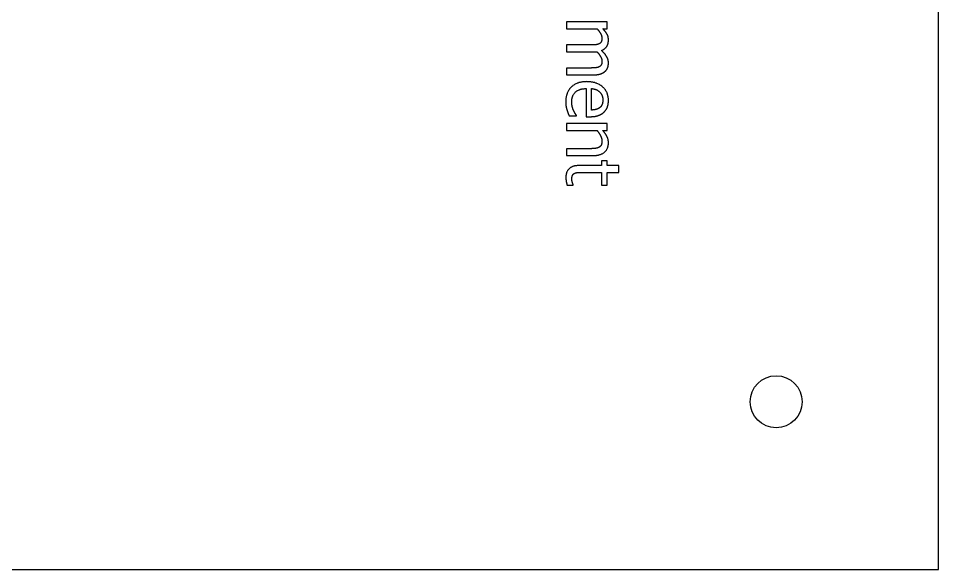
# Model space of a CAD drawing. Header units: millimetres. Extents: x 0 to 180, y 0 to 151.
# Drawn here: x 95 to 180, y 0 to 50.9 of the extents above; entities that cross this region are included whole.
import ezdxf

# ---------------------------------------------------------------- set-up
doc = ezdxf.new("R2010")
doc.units = ezdxf.units.MM

msp = doc.modelspace()

# ---------------------------------------------------------------- linework, layer by layer
msp.add_line((147.949, 42.447), (147.949, 44.428))
msp.add_lwpolyline([(0, 0), (180, 0), (180, 151), (0, 151)], close=True)
for points in [[(148.994, 49.951), (149.407, 49.951), (149.407, 50.583), (145.655, 50.583), (145.655, 49.951), (148.459, 49.951)], [(147.827, 48.456), (145.655, 48.456), (145.655, 47.824), (148.127, 47.824)], [(147.827, 46.329), (145.655, 46.329), (145.655, 45.697), (148.127, 45.697)], [(147.466, 44.428), (147.466, 41.831), (147.811, 41.831)], [(145.886, 41.9), (146.575, 41.9), (146.575, 41.936)], [(148.99, 40.559), (149.407, 40.559), (149.407, 41.191), (145.655, 41.191), (145.655, 40.559), (148.459, 40.559)], [(147.795, 38.877), (145.655, 38.877), (145.655, 38.245), (148.09, 38.245)], [(147.098, 36.685), (148.885, 36.685), (148.885, 35.522), (149.407, 35.522), (149.407, 36.685), (150.485, 36.685), (150.485, 37.317), (149.407, 37.317), (149.407, 37.743), (148.885, 37.743), (148.885, 37.317), (146.806, 37.317)], [(145.688, 35.522), (146.255, 35.522), (146.255, 35.559)]]:
    msp.add_lwpolyline(points)
msp.add_circle((165, 15.5), 2.4)
for points in [[(148.459, 49.951), (148.658, 49.74), (148.913, 49.291), (148.913, 49.088)], [(149.513, 48.926), (149.513, 49.218), (149.241, 49.704), (148.994, 49.951)], [(148.65, 48.561), (148.528, 48.496), (148.086, 48.456), (147.827, 48.456)], [(148.913, 49.088), (148.913, 48.873), (148.783, 48.626), (148.65, 48.561)], [(148.864, 47.945), (149.209, 48.079), (149.513, 48.594), (149.513, 48.926)], [(148.127, 47.824), (148.232, 47.824), (148.39, 47.832), (148.447, 47.836)], [(148.447, 47.836), (148.674, 47.601), (148.913, 47.155), (148.913, 46.961)], [(149.513, 46.799), (149.513, 47.115), (149.184, 47.658), (148.864, 47.945)], [(148.913, 46.961), (148.913, 46.746), (148.783, 46.499), (148.65, 46.434)], [(149.192, 46.013), (149.363, 46.158), (149.513, 46.556), (149.513, 46.799)], [(148.65, 46.434), (148.528, 46.369), (148.086, 46.329), (147.827, 46.329)], [(148.127, 45.697), (148.512, 45.697), (149.022, 45.863), (149.192, 46.013)], [(147.511, 45.068), (146.579, 45.068), (145.57, 44.08), (145.57, 43.18)], [(149.513, 43.334), (149.513, 44.108), (148.427, 45.068), (147.511, 45.068)], [(146.121, 43.188), (146.121, 43.772), (146.814, 44.428), (147.466, 44.428)], [(147.949, 44.428), (148.188, 44.408), (148.548, 44.262), (148.698, 44.12)], [(148.698, 44.12), (148.844, 43.974), (148.994, 43.622), (148.994, 43.371)], [(148.994, 43.371), (148.994, 43.115), (148.844, 42.771), (148.702, 42.662)], [(145.57, 43.18), (145.57, 42.953), (145.623, 42.654), (145.675, 42.471)], [(146.287, 42.419), (146.214, 42.581), (146.121, 42.982), (146.121, 43.188)], [(148.702, 42.662), (148.577, 42.56), (148.204, 42.455), (147.949, 42.447)], [(149.095, 42.248), (149.31, 42.447), (149.513, 42.986), (149.513, 43.334)], [(145.675, 42.471), (145.712, 42.342), (145.842, 42.009), (145.886, 41.9)], [(146.575, 41.936), (146.51, 42.013), (146.368, 42.248), (146.287, 42.419)], [(147.811, 41.831), (148.261, 41.831), (148.88, 42.046), (149.095, 42.248)], [(148.459, 40.559), (148.662, 40.32), (148.913, 39.821), (148.913, 39.586)], [(149.513, 39.42), (149.513, 39.728), (149.245, 40.275), (148.99, 40.559)], [(148.09, 38.245), (148.783, 38.245), (149.513, 38.869), (149.513, 39.42)], [(148.913, 39.586), (148.913, 39.351), (148.775, 39.076), (148.633, 38.999)], [(148.633, 38.999), (148.5, 38.926), (148.054, 38.877), (147.795, 38.877)], [(146.806, 37.317), (146.17, 37.317), (145.582, 36.738), (145.582, 36.223)], [(146.133, 36.065), (146.133, 36.284), (146.251, 36.539), (146.368, 36.596)], [(146.368, 36.596), (146.502, 36.665), (146.814, 36.685), (147.098, 36.685)], [(145.582, 36.223), (145.582, 36.065), (145.639, 35.701), (145.688, 35.522)], [(146.255, 35.559), (146.227, 35.624), (146.133, 35.911), (146.133, 36.065)]]:
    msp.add_open_spline(points, degree=2)

doc.saveas('drawing.dxf')
